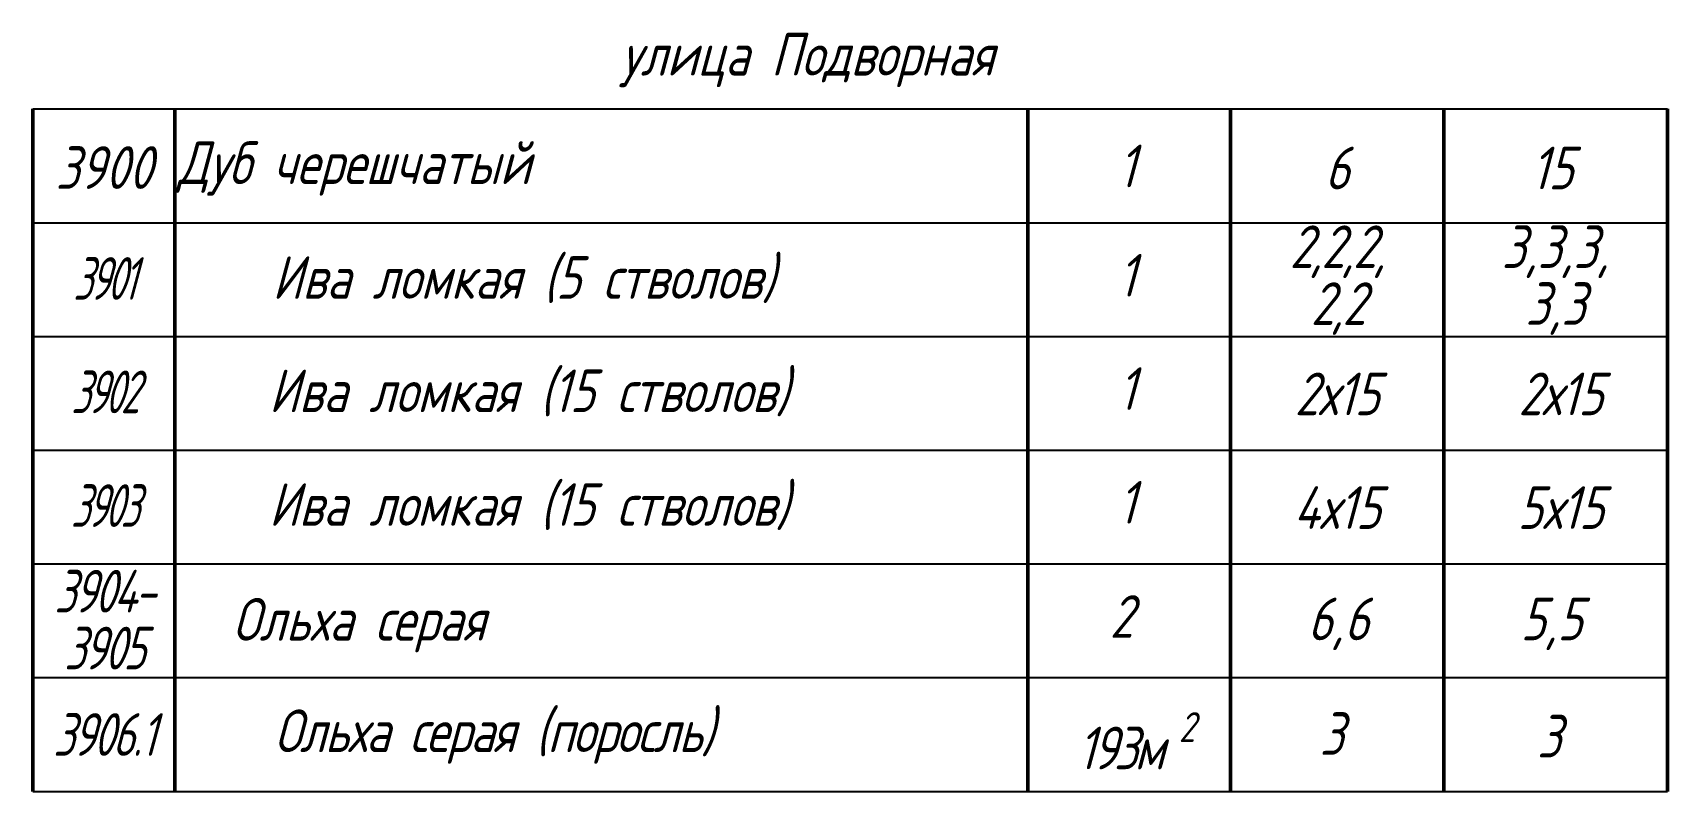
# Model space of a CAD drawing. Header units: metres. Extents: x 259277 to 270777, y -3186 to 2151.
import ezdxf

# ---------------------------------------------------------------- set-up
doc = ezdxf.new("R2010")
doc.units = ezdxf.units.M
for name, color, linetype, lineweight in [('Лиственные', 160, 'Continuous', 30), ('Поросль', 250, 'Continuous', 30), ('ТАБЛИЦА 50', 51, 'Continuous', 50), ('ТЕКСТ', 250, 'Continuous', 30), ('текст 300', 7, 'Continuous', 30)]:
    doc.layers.add(name, color=color, linetype=linetype, lineweight=lineweight)
doc.layers.add('ТАБЛИЦА', color=18, linetype='Continuous', true_color=0x000000)
doc.styles.add('NF_VGP_3.0', font='cs_gost2304.shx', dxfattribs={"oblique": 15, "height": 300})

msp = doc.modelspace()

# ---------------------------------------------------------------- linework, layer by layer
at = {"layer": 'ТАБЛИЦА', "color": 0, "transparency": 33554687}
for points in [[(259277, 1614), (270777, 1614)], [(259277, 814), (270777, 814)], [(259277, 14), (270777, 14)], [(259277, -786), (270777, -786)], [(259277, -1586), (270777, -1586)], [(259277, -2386), (270777, -2386)], [(259277, -3186), (270777, -3186)]]:
    msp.add_lwpolyline(points, dxfattribs=at)
at = {"layer": 'ТАБЛИЦА 50', "color": 7, "transparency": 33554687}
for points in [[(259277, -3186), (259277, 1614)], [(260277, -3186), (260277, 1614)], [(266277, -3186), (266277, 1614)], [(266277, -3186), (266277, 1614)], [(267704, -3186), (267704, 1614)], [(267704, -3186), (267704, 1614)], [(269204, -3186), (269204, 1614)], [(269204, -3186), (269204, 1614)], [(270777, -3186), (270777, 1614)], [(270777, -3186), (270777, 1614)]]:
    msp.add_lwpolyline(points, dxfattribs=at)

# ---------------------------------------------------------------- texts
at = {"layer": 'Лиственные', "lineweight": 30, "transparency": 33554687, "char_height": 300, "attachment_point": 5, "style": 'NF_VGP_3.0'}
for s, insert, width in [('\\pxqj;Дуб черешчатый', (262165, 1195), 3736), ('Ива ломкая (5 стволов)', (262730, 414), 6349.98), ('Ива ломкая (15 стволов)', (262767, -383), 6349.98), ('Ива ломкая (15 стволов)', (262767, -1183), 6349.98), ('Ольха серая', (261572, -2017), 6349.98)]:
    msp.add_mtext(s, dxfattribs=dict(at, insert=insert, width=width))
at = {"layer": 'Лиственные', "color": 5, "char_height": 300, "attachment_point": 1, "style": 'NF_VGP_3.0'}
for s, insert, width in [('1', (266914, 1363), 156.16), ('1', (266914, 594), 156.16), ('1', (266914, -203), 156.16), ('1', (266914, -1003), 156.16), ('2', (266854, -1806), 243.91)]:
    msp.add_mtext(s, dxfattribs=dict(at, insert=insert, width=width))
at = {"layer": 'Поросль', "color": 4, "lineweight": 30, "transparency": 33554687, "insert": (262521, -2801), "char_height": 300, "width": 6766.72, "attachment_point": 5, "style": 'NF_VGP_3.0'}
msp.add_mtext('{\\T0.95;Ольха серая (поросль)}', dxfattribs=at)
at = {"layer": 'ТЕКСТ', "color": 244, "true_color": 0x991b1e, "insert": (263415, 2149), "char_height": 300, "width": 3409.26, "attachment_point": 1, "style": 'NF_VGP_3.0'}
msp.add_mtext('улица Подворная', dxfattribs=at)
at = {"layer": 'текст 300', "color": 7, "transparency": 33554687, "char_height": 300, "attachment_point": 5, "style": 'NF_VGP_3.0'}
for s, insert, width in [('{\\C256;3900}', (259777, 1202), 1000), ('{\\W0.9;\\T0.9;\\C256;3906.1}', (259777, -2786), 1000), ('\\A1;{\\T0.8;\\C256;193м \\H0.7x;\\S2^ ;}', (267033, -2830), 1427.54)]:
    msp.add_mtext(s, dxfattribs=dict(at, insert=insert, width=width))
at = {"layer": 'текст 300', "transparency": 33554687, "char_height": 300, "attachment_point": 5, "style": 'NF_VGP_3.0'}
for s, insert, width in [('6', (268454, 1199), 1500), ('15', (269967, 1199), 1620), ('6,6', (268462, -2008), 1572.46), ('5,5', (269962, -2008), 1572.46), ('3', (268415, -2780), 1427.54), ('3', (269945, -2798), 1427.54)]:
    msp.add_mtext(s, dxfattribs=dict(at, insert=insert, width=width))
at = {"layer": 'текст 300', "transparency": 33554687, "char_height": 300, "attachment_point": 5, "line_spacing_factor": 0.8, "style": 'NF_VGP_3.0'}
for s, insert, width in [('{\\T0.9;2,2,2,\\P2,2}', (268454, 410), 1500), ('3,3,3,\\P3,3', (269990, 410), 1572.46), ('2х15', (268454, -390), 1500), ('2х15', (270027, -390), 1500), ('4х15', (268454, -1190), 1500), ('5х15', (270027, -1190), 1500)]:
    msp.add_mtext(s, dxfattribs=dict(at, insert=insert, width=width))
at = {"layer": 'текст 300', "color": 7, "transparency": 33554687, "char_height": 300, "width": 1000, "attachment_point": 5, "line_spacing_factor": 0.8, "style": 'NF_VGP_3.0'}
for s, insert in [('{\\W0.8;\\T0.85;\\C256;3901}', (259777, 422)), ('{\\W0.8;\\T0.85;\\C256;3902}', (259777, -376)), ('{\\W0.8;\\T0.85;\\C256;3903}', (259777, -1176)), ('{\\W0.9;\\T0.9;\\C256;3904-\\P3905}', (259777, -1978))]:
    msp.add_mtext(s, dxfattribs=dict(at, insert=insert))

doc.saveas('drawing.dxf')
